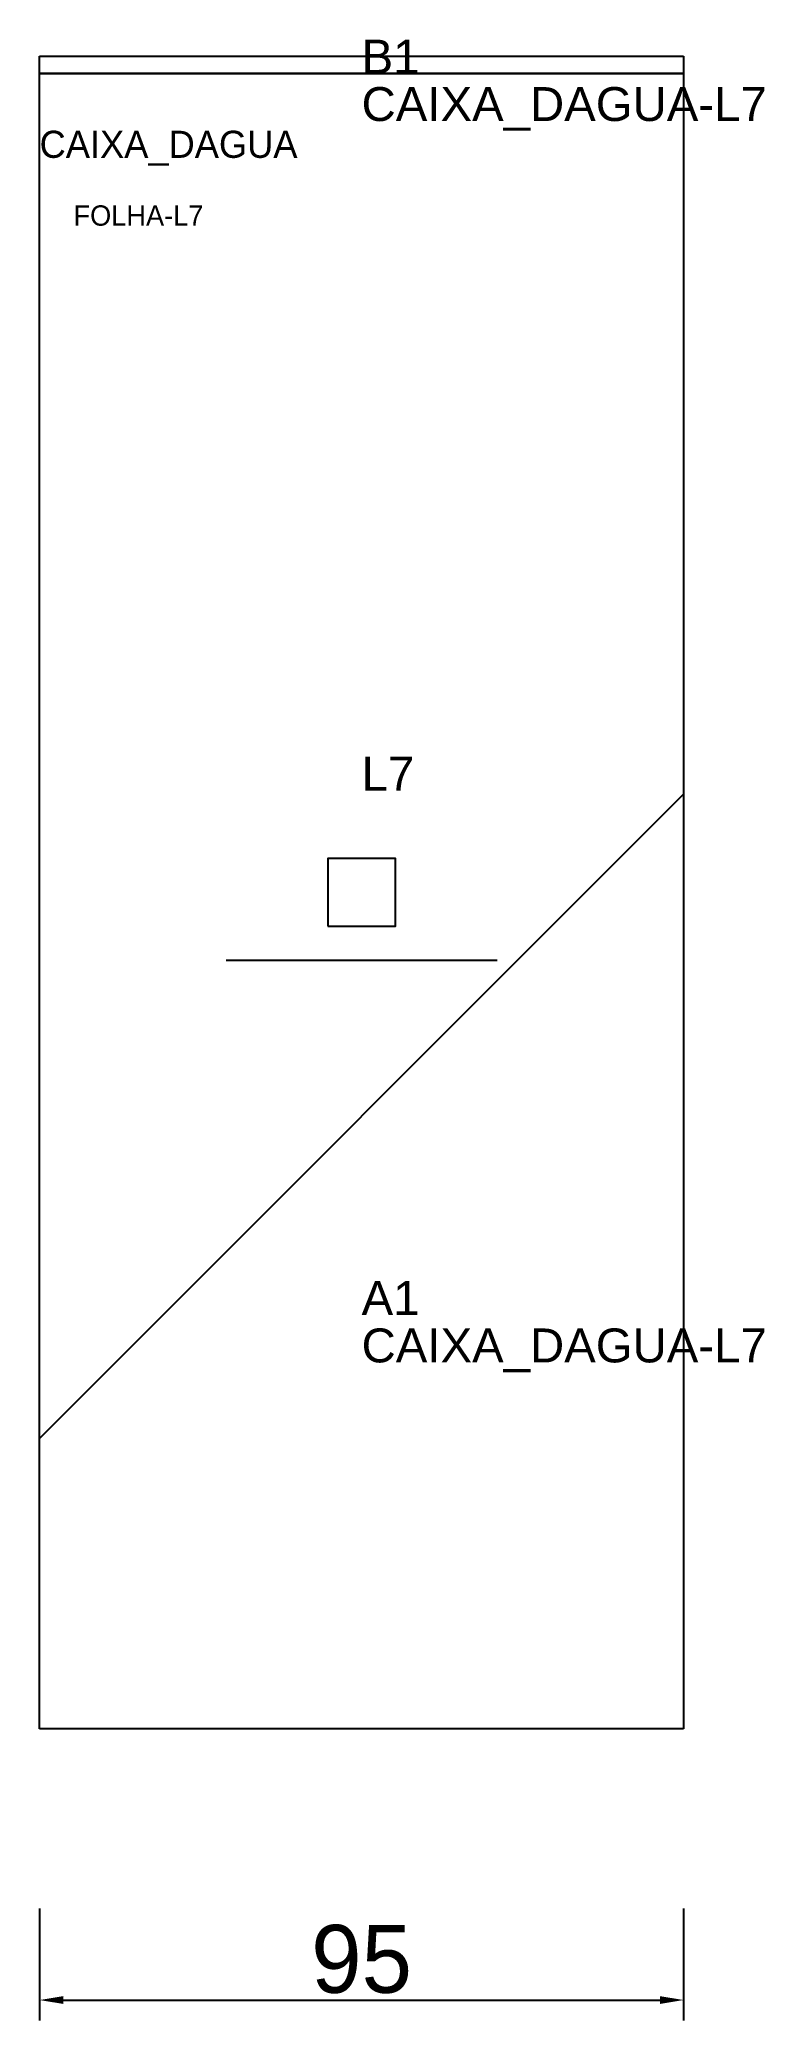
# Model space of a CAD drawing. Header units: metres. Extents: x 222 to 329, y -88 to 204.
import ezdxf

# ---------------------------------------------------------------- set-up
doc = ezdxf.new("R2010")
doc.units = ezdxf.units.M
for name, color, linetype in [('3', 3, 'CONTINUOUS'), ('AUX00', 7, 'CONTINUOUS'), ('COTA', 241, 'CONTINUOUS'), ('FOLHA', 255, 'CONTINUOUS'), ('Hachura', 251, 'CONTINUOUS'), ('NOMENCLATURA', 7, 'CONTINUOUS'), ('Nível', 160, 'CONTINUOUS'), ('Painéis', 200, 'CONTINUOUS'), ('Pilares', 5, 'CONTINUOUS'), ('SARR_2.2x7', 40, 'CONTINUOUS')]:
    doc.layers.add(name, color=color, linetype=linetype)
doc.styles.add('ARIAL', font='Arial.ttf')
doc.styles.add('STR_STANDARD', font='arial.ttf')
doc.dimstyles.new('EZ DXF', dxfattribs={"dimtxt": 10, "dimasz": 3.5, "dimexe": 3, "dimexo": 1.5, "dimgap": 1, "dimtad": 1, "dimdec": 1, "dimdsep": 46, "dimcen": 2.5, "dimazin": 3, "dimtfac": 1, "dimtmove": 0, "dimatfit": 3})

msp = doc.modelspace()

# ---------------------------------------------------------------- hatches: boundary and pattern name
at = {"layer": 'Hachura'}
h = msp.add_hatch(dxfattribs=at)
h.set_pattern_fill('ANSI31', scale=50)
h.paths.add_polyline_path([(222.2, 201.5), (317.2, 201.5), (317.2, -45.07), (222.2, -45.07)])
h = msp.add_hatch(dxfattribs=at)
h.set_pattern_fill('ANSI31', scale=50)
h.paths.add_polyline_path([(222.2, 201.5), (317.2, 201.5), (317.2, -45.07), (222.2, -45.07)])

# ---------------------------------------------------------------- linework, layer by layer
at = {"layer": '3'}
msp.add_lwpolyline([(222.2, 198.93), (317.2, 198.93)], close=True, dxfattribs=at)
msp.add_lwpolyline([(222.2, 198.93), (317.2, 198.93)], close=True, dxfattribs=at)
at = {"layer": 'Painéis', "color": 200}
for p, q in [((222.2, 201.5), (317.2, 201.5)), ((222.2, -45.07), (222.2, 201.5)), ((222.2, 201.5), (317.2, 201.5)), ((222.2, -45.07), (222.2, 201.5)), ((317.2, 201.5), (317.2, -45.07)), ((317.2, 201.5), (317.2, -45.07)), ((317.2, -45.07), (222.2, -45.07)), ((317.2, -45.07), (222.2, -45.07))]:
    msp.add_line(p, q, dxfattribs=at)
at = {"layer": 'Pilares'}
msp.add_lwpolyline([(264.7, 73.22), (274.7, 73.22), (274.7, 83.22), (264.7, 83.22)], close=True, dxfattribs=at)
msp.add_lwpolyline([(264.7, 73.22), (274.7, 73.22), (274.7, 83.22), (264.7, 83.22)], close=True, dxfattribs=at)
at = {"layer": 'SARR_2.2x7'}
msp.add_line((249.7, 68.22), (289.7, 68.22), dxfattribs=at)
msp.add_line((249.7, 68.22), (289.7, 68.22), dxfattribs=at)

# ---------------------------------------------------------------- texts
at = {"layer": '3', "style": 'STR_STANDARD'}
for s, p in [('B1', (269.7, 198.93)), ('B1', (269.7, 198.93)), ('A1', (269.7, 15.93)), ('A1', (269.7, 15.93))]:
    msp.add_text(s, height=5, dxfattribs=at).set_placement(p)
at = {"layer": 'AUX00', "style": 'STR_STANDARD'}
for p in [(269.7, 191.93), (269.7, 191.93), (269.7, 8.93), (269.7, 8.93)]:
    msp.add_text('CAIXA_DAGUA-L7', height=5, dxfattribs=at).set_placement(p)
at = {"layer": 'FOLHA'}
msp.add_text('FOLHA-L7', height=3, dxfattribs=at).set_placement((227.2, 176.5))
msp.add_text('FOLHA-L7', height=3, dxfattribs=at).set_placement((227.2, 176.5))
at = {"layer": 'NOMENCLATURA', "insert": (269.7, 98.22), "char_height": 5, "attachment_point": 1, "style": 'ARIAL'}
msp.add_mtext('L7', dxfattribs=at)
msp.add_mtext('L7', dxfattribs=at)
at = {"layer": 'Nível'}
msp.add_text('CAIXA_DAGUA', height=4, dxfattribs=at).set_placement((222.2, 186.5))
msp.add_text('CAIXA_DAGUA', height=4, dxfattribs=at).set_placement((222.2, 186.5))

# ---------------------------------------------------------------- dimensions: what is measured, and where the dimension line sits
at = {"layer": 'COTA'}
msp.add_linear_dim(base=(222.2, -85.07), p1=(222.2, -70.07), p2=(317.2, -70.07), dimstyle='EZ DXF', dxfattribs=at).render()
msp.add_linear_dim(base=(222.2, -85.07), p1=(222.2, -70.07), p2=(317.2, -70.07), dimstyle='EZ DXF', dxfattribs=at).render()

doc.saveas('drawing.dxf')
